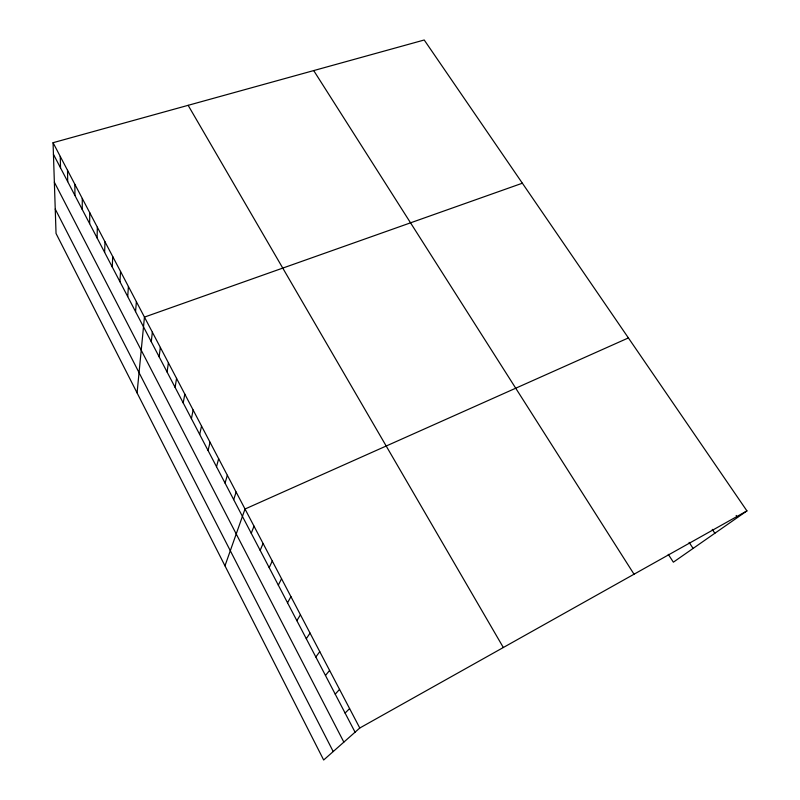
<?xml version="1.0" encoding="UTF-8"?>
<svg xmlns="http://www.w3.org/2000/svg" width="800" height="800" viewBox="0 0 800 800"><rect width="100%" height="100%" fill="white"/><g stroke="black" fill="none" stroke-linecap="round" stroke-linejoin="round"><path stroke-width="1.2" d="M82.25 209.5L82.28 198.47M89.64 223.65L89.77 212.76M97.1 237.95L97.34 227.21M104.63 252.38L104.99 241.8M112.25 266.97L112.72 256.55M119.94 281.71L120.52 271.45M127.71 296.6L128.41 286.51M135.56 311.64L136.39 301.72M137.08 392.89L144.45 317.1L522.37 183.21M151.28 341.75L152.35 332.18M159.14 356.81L160.33 347.42M167.08 372.03L168.4 362.82M175.11 387.4L176.56 378.38M183.21 402.93L184.8 394.1M191.41 418.63L193.13 410M199.69 434.49L201.54 426.06M208.05 450.52L210.05 442.29M216.51 466.72L218.65 458.7M225.05 483.09L227.34 475.29M233.69 499.64L236.13 492.06M224.98 565.82L245.02 509.02L628.4 337.93M251.25 533.28L254 526.16M260.17 550.37L263.08 543.49M269.19 567.65L272.27 561.01M278.31 585.13L281.55 578.74M287.54 602.79L290.94 596.66M296.86 620.66L300.44 614.78M306.29 638.72L310.05 633.12M315.83 656.99L319.77 651.66M325.47 675.47L329.6 670.42M335.23 694.16L339.54 689.39M345.09 713.06L349.6 708.59M746.94 510.9L359.78 728.01L323.67 760L56.04 233.46L53.06 142.7L424.22 40L746.94 510.9L673.37 562.18L668.26 554.33M736.17 515.46L737.53 517.46M712.27 529.37L714.87 533.25M689.11 542.37L693.11 548.42M313.71 70.58L634.03 574.22M188.14 105.32L503.33 647.51M53.06 142.7L359.78 728.01M53.44 154.3L355.07 732.18M54.36 182.22L343.85 742.12M55.24 209.08L333.21 751.55M60.25 156.43L60.53 167.9M67.52 170.3L67.7 181.63M74.86 184.31L74.94 195.5"/></g></svg>
